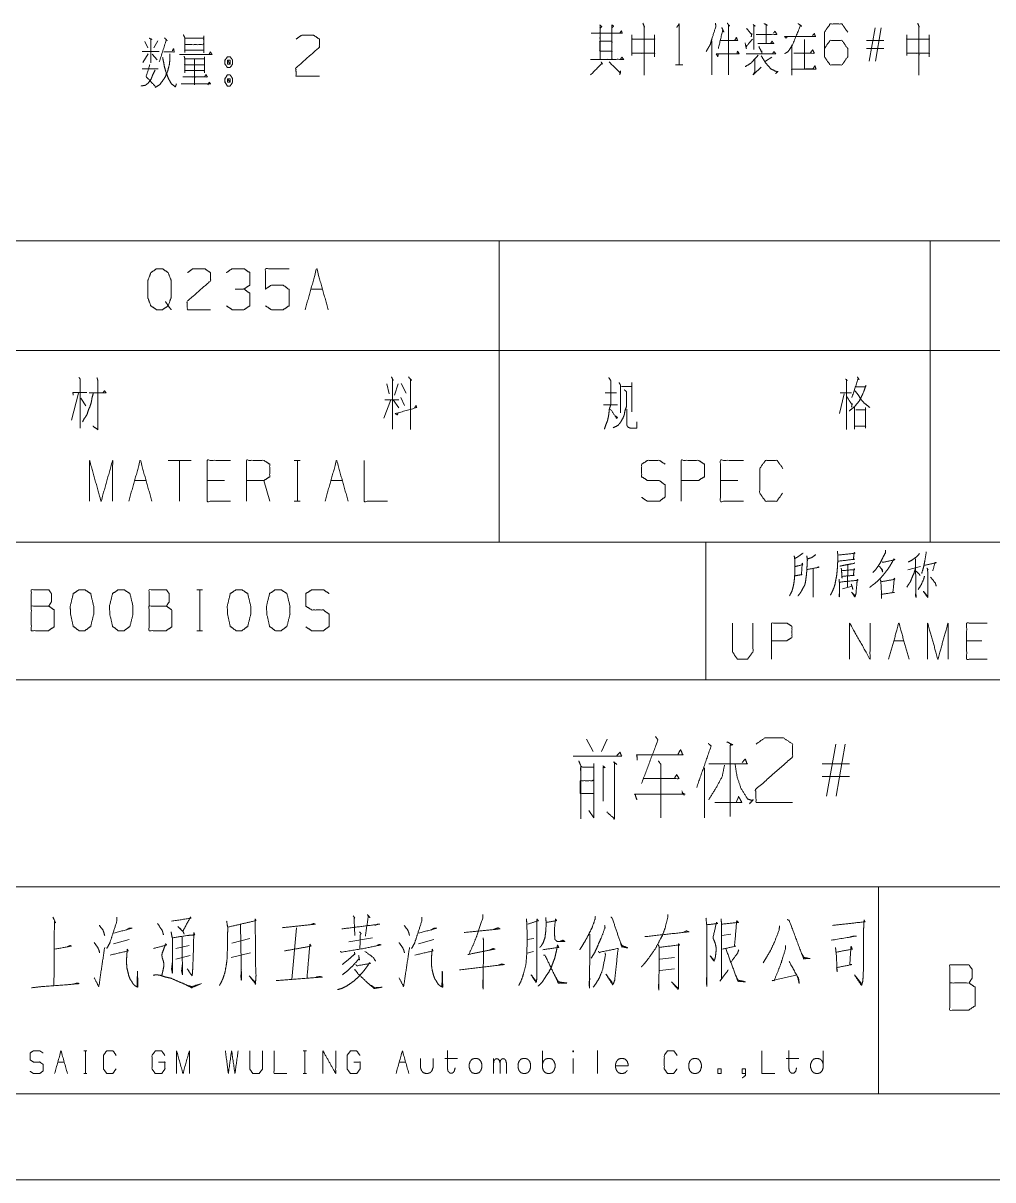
# Model space of a CAD drawing. Header units: millimetres. Extents: x 0 to 420, y 0 to 297.
# Drawn here: x 285.4 to 341.6, y 0 to 67.1 of the extents above; entities that cross this region are included whole.
import ezdxf

# ---------------------------------------------------------------- set-up
doc = ezdxf.new("R2010")
doc.units = ezdxf.units.MM
doc.layers.add('101', color=7, linetype='Continuous', true_color=0xffffff)

msp = doc.modelspace()

# ---------------------------------------------------------------- linework, layer by layer
at = {"layer": '101', "color": 72, "linetype": 'Continuous', "lineweight": 18}
for p, q in [((334.471, 64.898), (334.807, 66.823)), ((335.161, 66.823), (334.825, 64.898)), ((292.464, 66.024), (292.623, 65.674)), ((293.206, 66.074), (292.976, 65.674)), ((325.348, 66.073), (325.348, 64.098)), ((335.32, 66.098), (334.312, 66.098)), ((292.658, 65.324), (292.34, 64.824)), ((292.888, 65.299), (293.171, 64.974)), ((328.826, 65.123), (328.455, 64.898)), ((335.32, 65.623), (334.312, 65.623)), ((292.305, 64.449), (293.224, 64.449)), ((323.23, 64.673), (323.654, 64.673)), ((283, 54.463), (313, 54.463)), ((313, 54.463), (313, 48.113)), ((313, 54.463), (338, 54.463)), ((338, 54.463), (338, 48.113)), ((338, 54.463), (368, 54.463)), ((302.087, 51.675), (302.759, 51.675)), ((283, 48.113), (313, 48.113)), ((313, 48.113), (313, 37)), ((313, 48.113), (338, 48.113)), ((338, 48.113), (338, 37)), ((338, 48.113), (368, 48.113)), ((306.495, 46.175), (306.618, 45.6)), ((307.149, 46.175), (306.936, 45.525)), ((307.325, 46.2), (307.608, 45.625)), ((319.147, 45.65), (319.819, 45.65)), ((320.102, 46.025), (320.703, 46.025)), ((320.703, 46.25), (320.703, 44.55)), ((288.601, 45.625), (288.212, 44.075)), ((288.742, 45.35), (289.043, 44.9)), ((306.724, 45.25), (306.318, 44.175)), ((306.371, 45.25), (307.184, 45.25)), ((306.866, 45.25), (307.184, 44.775)), ((307.308, 45.375), (307.52, 44.925)), ((333.018, 45.6), (332.735, 44.45)), ((319.059, 44.95), (319.872, 44.95)), ((295.143, 41.737), (293.8, 41.737)), ((294.472, 41.737), (294.472, 39.362)), ((301.124, 41.737), (301.46, 41.737)), ((301.301, 41.737), (301.301, 39.362)), ((291.859, 40.563), (292.531, 40.563)), ((297.084, 40.563), (296.076, 40.563)), ((299.696, 39.362), (299.36, 40.563)), ((303.242, 40.563), (303.913, 40.563)), ((326.847, 40.563), (325.839, 40.563)), ((301.124, 39.362), (301.46, 39.362)), ((283, 37), (313, 37)), ((313, 37), (338, 37)), ((338, 37), (368, 37)), ((333.22, 35.666), (333.204, 34.364)), ((336.715, 35.379), (337.433, 35.578)), ((295.472, 34.231), (295.808, 34.231)), ((295.649, 34.231), (295.649, 31.856)), ((332.923, 34.275), (333.469, 34.43)), ((295.472, 31.856), (295.808, 31.856)), ((335.887, 31.261), (336.48, 31.261)), ((341.006, 31.261), (340.116, 31.261)), ((318.071, 25.557), (318.461, 24.849)), ((319.268, 25.557), (318.934, 24.849)), ((331.994, 22.25), (332.523, 25.282)), ((333.079, 25.282), (332.551, 22.25)), ((324.907, 23.904), (324.907, 20.991)), ((333.33, 24.14), (331.743, 24.14)), ((333.33, 23.392), (331.743, 23.392)), ((323.744, 22.29), (323.605, 22.565)), ((326.884, 22.211), (326.744, 21.896)), ((318.211, 21.424), (318.489, 20.991)), ((301.247, 14.626), (300.979, 11.625)), ((323.853, 14.454), (323.658, 14.35)), ((326.437, 14.247), (325.925, 14.178)), ((290.64, 13.695), (291.542, 13.936)), ((294.249, 13.419), (295.029, 13.591)), ((298.541, 14.005), (297.492, 13.729)), ((304.295, 13.798), (305.661, 14.04)), ((308.319, 13.695), (309.221, 13.936)), ((315.025, 14.005), (314.635, 13.936)), ((294.249, 12.798), (295.078, 13.005)), ((297.467, 12.901), (298.589, 13.177)), ((315, 13.246), (314.635, 13.143)), ((323.17, 12.901), (322.316, 12.798)), ((322.316, 12.142), (323.17, 12.246)), ((288.913, 7.485), (289.098, 7.485)), ((289.01, 7.485), (289.01, 6.174)), ((301.642, 7.485), (301.827, 7.485)), ((301.74, 7.485), (301.74, 6.174)), ((315.512, 6.519), (315.512, 7.485)), ((318.712, 7.499), (318.712, 6.174)), ((287.411, 6.836), (287.781, 6.836)), ((307.212, 6.836), (307.582, 6.836)), ((309.855, 7.043), (310.587, 7.043)), ((312.684, 6.174), (312.684, 7.043)), ((317.297, 7.043), (317.297, 6.174)), ((329.656, 7.043), (330.387, 7.043)), ((288.913, 6.174), (289.098, 6.174)), ((301.642, 6.174), (301.827, 6.174))]:
    msp.add_line(p, q, dxfattribs=at)
at = {"layer": '101', "color": 133, "linetype": 'Continuous', "lineweight": 18}
for p, q in [((235, 37), (415, 37)), ((325, 37), (325, 29)), ((235, 29), (415, 29)), ((285, 17), (394, 17)), ((335, 17), (335, 5)), ((25, 5), (415, 5)), ((235, 5), (415, 5)), ((0, 0), (420, 0))]:
    msp.add_line(p, q, dxfattribs=at)
at = {"layer": '101', "color": 72, "linetype": 'Continuous', "lineweight": 18}
for points, knots in [([(318.836, 66.998), (318.96, 66.898), (318.854, 66.798), (318.854, 66.998), (318.854, 64.998), (318.854, 66.523), (318.341, 66.523), (320.162, 66.523), (319.543, 66.523), (319.543, 66.973), (319.543, 64.998), (319.543, 66.048), (318.836, 66.048), (318.836, 65.473), (319.543, 65.473), (319.543, 64.998), (318.306, 64.998), (320.215, 64.998), (320.127, 65.123), (320.038, 64.998)], [0, 0, 0.009716, 0.018618, 0.030833, 0.152986, 0.246128, 0.277435, 0.388627, 0.426411, 0.453895, 0.574521, 0.638651, 0.681832, 0.716951, 0.760132, 0.789143, 0.864711, 0.9813, 0.99065, 1, 1]), ([(319.561, 66.848), (319.649, 66.923), (319.543, 66.998)], [0, 0, 0.471562, 1, 1]), ([(320.003, 66.523), (320.091, 66.648), (320.144, 66.523)], [0, 0, 0.529932, 1, 1]), ([(321.343, 67.098), (321.431, 66.873), (321.413, 66.923), (321.413, 64.073), (321.413, 65.348), (320.742, 65.348), (322.014, 65.348), (322.014, 65.148), (322.014, 66.423), (322.014, 66.173), (320.706, 66.173), (320.706, 66.423), (320.706, 65.223)], [0, 0, 0.022285, 0.027175, 0.289921, 0.407465, 0.469386, 0.586709, 0.605148, 0.722692, 0.74574, 0.866322, 0.88937, 1, 1]), ([(323.301, 66.848), (323.442, 67.048), (323.442, 64.673)], [0, 0, 0.093486, 1, 1]), ([(325.542, 67.098), (325.577, 66.923), (325.33, 66.148), (325.242, 65.848), (325.136, 65.673), (325.012, 65.448)], [0, 0, 0.101081, 0.561694, 0.738765, 0.854618, 1, 1]), ([(325.913, 66.848), (326.037, 66.573), (325.966, 66.673), (325.719, 65.623)], [0, 0, 0.200665, 0.282156, 1, 1]), ([(326.231, 67.098), (326.373, 66.923), (326.302, 66.998), (326.302, 64.098)], [0, 0, 0.069694, 0.101622, 1, 1]), ([(327.359, 66.798), (327.659, 66.423), (327.659, 66.498), (327.624, 66.298)], [0, 0, 0.63342, 0.732281, 1, 1]), ([(327.73, 67.023), (327.854, 66.923), (327.766, 66.998), (327.766, 65.573)], [0, 0, 0.093583, 0.161762, 1, 1]), ([(327.907, 66.448), (329.109, 66.448), (329.003, 66.623), (328.914, 66.523)], [0, 0, 0.780468, 0.913345, 1, 1]), ([(328.366, 67.073), (328.561, 66.973), (328.49, 66.998), (328.49, 65.923), (328.013, 65.923), (328.932, 65.923), (328.826, 66.048), (328.738, 65.898)], [0, 0, 0.070461, 0.094626, 0.441069, 0.594864, 0.891063, 0.943894, 1, 1]), ([(329.724, 66.323), (329.635, 66.223), (329.565, 66.323), (331.35, 66.323), (331.279, 66.498), (331.173, 66.373)], [0, 0, 0.055749, 0.106909, 0.852673, 0.931522, 1, 1]), ([(330.342, 67.073), (330.555, 66.923), (330.484, 66.973), (330.024, 65.848), (329.848, 65.573), (329.759, 65.448), (329.565, 65.323)], [0, 0, 0.114304, 0.152402, 0.687104, 0.830942, 0.898298, 1, 1]), ([(331.877, 65.623), (332.195, 66.098), (332.884, 66.098), (333.22, 65.623), (333.22, 65.148), (332.884, 64.673), (332.195, 64.673), (331.877, 65.148), (331.877, 66.573), (332.195, 67.048), (332.884, 67.048), (333.22, 66.573)], [0, 0, 0.076962, 0.169762, 0.248073, 0.312019, 0.39033, 0.48313, 0.560092, 0.751927, 0.828889, 0.921689, 1, 1]), ([(337.278, 67.098), (337.366, 66.873), (337.349, 66.923), (337.349, 64.073), (337.349, 65.348), (336.677, 65.348), (337.95, 65.348), (337.95, 65.148), (337.95, 66.423), (337.95, 66.173), (336.642, 66.173), (336.642, 66.423), (336.642, 65.223)], [0, 0, 0.022286, 0.027175, 0.289922, 0.407467, 0.469387, 0.586709, 0.605147, 0.722692, 0.74574, 0.866322, 0.88937, 1, 1]), ([(292.711, 66.224), (292.87, 66.149), (292.799, 66.199), (292.799, 64.799), (292.799, 65.449), (292.305, 65.449), (293.294, 65.449)], [0, 0, 0.046317, 0.06912, 0.437814, 0.608994, 0.739331, 1, 1]), ([(293.595, 66.249), (293.754, 66.074), (293.701, 66.124), (293.294, 64.849)], [0, 0, 0.143539, 0.18777, 1, 1]), ([(294.687, 66.424), (294.775, 66.249), (294.775, 65.399), (294.775, 65.524), (295.871, 65.524), (295.871, 65.374), (295.871, 66.349), (295.871, 66.224), (294.775, 66.224), (295.871, 66.224), (295.871, 65.849), (294.775, 65.849)], [0, 0, 0.027307, 0.1457, 0.163111, 0.315748, 0.336641, 0.472445, 0.489856, 0.642493, 0.79513, 0.847363, 1, 1]), ([(301.234, 66.174), (301.552, 66.399), (302.241, 66.399), (302.577, 66.174), (302.577, 65.699), (301.216, 64.499), (301.234, 64.024), (302.577, 64.024)], [0, 0, 0.069694, 0.192979, 0.265273, 0.350227, 0.674741, 0.759752, 1, 1]), ([(325.843, 66.098), (326.832, 66.098), (326.762, 66.273), (326.673, 66.098)], [0, 0, 0.720073, 0.857382, 1, 1]), ([(327.271, 65.948), (327.341, 65.623), (327.324, 65.723), (327.695, 66.173)], [0, 0, 0.326892, 0.426697, 1, 1]), ([(329.971, 65.848), (329.971, 64.073), (329.971, 64.423), (331.385, 64.423), (331.315, 64.623), (331.209, 64.448), (330.714, 64.448), (330.714, 66.148), (330.714, 65.348), (330.095, 65.348), (331.279, 65.348), (331.191, 65.548), (331.067, 65.398)], [0, 0, 0.193638, 0.23182, 0.386075, 0.409217, 0.43154, 0.485529, 0.670985, 0.758259, 0.825746, 0.954934, 0.978787, 1, 1]), ([(293.913, 65.324), (293.913, 65.024), (293.878, 64.699), (293.789, 64.349), (293.648, 63.999), (293.489, 63.749), (293.312, 63.524), (293.065, 63.374)], [0, 0, 0.134098, 0.280225, 0.441583, 0.610315, 0.742763, 0.870659, 1, 1]), ([(293.489, 65.099), (293.542, 64.849), (293.595, 64.549), (293.701, 64.199), (293.842, 63.849), (294.001, 63.574), (294.231, 63.399), (294.284, 63.574)], [0, 0, 0.122115, 0.267687, 0.442437, 0.622808, 0.774614, 0.912625, 1, 1]), ([(293.559, 65.424), (294.16, 65.424), (294.125, 65.624), (294.054, 65.499)], [0, 0, 0.634141, 0.848454, 1, 1]), ([(294.457, 65.274), (296.348, 65.274), (296.26, 65.424), (296.172, 65.274)], [0, 0, 0.844514, 0.922259, 1, 1]), ([(294.74, 65.174), (294.775, 65.049), (294.775, 64.224), (294.775, 64.349), (295.907, 64.349), (295.907, 64.224), (295.907, 65.149), (295.907, 65.024), (294.775, 65.024), (294.775, 64.674), (295.907, 64.674), (295.341, 64.674), (295.341, 65.024), (295.341, 63.524), (295.341, 63.974), (294.669, 63.974), (296.083, 63.974), (295.995, 64.124), (295.924, 63.974)], [0, 0, 0.011506, 0.084581, 0.095653, 0.195852, 0.206924, 0.288857, 0.299929, 0.400128, 0.43113, 0.531328, 0.581428, 0.612429, 0.745294, 0.785153, 0.844645, 0.969891, 0.985312, 1, 1]), ([(297.405, 65.149), (297.246, 65.149), (297.105, 64.949), (297.105, 64.724), (297.246, 64.524), (297.405, 64.524), (297.547, 64.724), (297.547, 64.949), (297.405, 65.149)], [0, 0, 0.091001, 0.231136, 0.359863, 0.5, 0.591001, 0.731139, 0.859865, 1, 1]), ([(325.719, 65.323), (325.683, 65.148), (325.595, 65.323), (326.921, 65.323), (326.832, 65.473), (326.797, 65.348)], [0, 0, 0.089081, 0.186898, 0.848318, 0.935183, 1, 1]), ([(328.031, 65.248), (327.748, 64.923), (327.606, 64.773), (327.271, 64.573)], [0, 0, 0.419146, 0.619706, 1, 1]), ([(327.324, 65.323), (329.038, 65.323), (328.95, 65.448), (328.861, 65.348)], [0, 0, 0.856806, 0.933309, 1, 1]), ([(328.066, 65.748), (328.207, 65.448), (328.243, 65.498), (328.243, 65.348)], [0, 0, 0.610909, 0.723701, 1, 1]), ([(328.207, 65.198), (328.455, 64.798), (328.755, 64.448), (329.109, 64.273), (329.18, 64.298), (329.038, 64.173)], [0, 0, 0.295856, 0.586006, 0.834119, 0.881284, 1, 1]), ([(292.746, 64.699), (292.534, 63.999), (293.065, 63.424)], [0, 0, 0.483234, 1, 1]), ([(297.246, 64.724), (297.405, 64.724), (297.246, 64.949), (297.246, 64.724)], [0, 0, 0.241145, 0.658887, 1, 1]), ([(297.405, 64.724), (297.405, 64.949), (297.246, 64.949)], [0, 0, 0.585845, 1, 1]), ([(318.925, 64.848), (318.995, 64.723), (318.978, 64.773), (318.306, 64.098)], [0, 0, 0.124997, 0.171159, 1, 1]), ([(319.384, 64.848), (320.038, 64.198), (320.038, 64.323), (320.003, 64.098)], [0, 0, 0.723286, 0.82134, 1, 1]), ([(327.836, 64.998), (327.836, 64.273), (327.73, 64.098), (328.207, 64.548)], [0, 0, 0.457248, 0.586307, 1, 1]), ([(293.047, 64.374), (292.905, 64.074), (292.817, 63.849), (292.658, 63.624), (292.499, 63.499), (292.234, 63.449)], [0, 0, 0.251053, 0.434036, 0.642625, 0.795773, 1, 1]), ([(297.547, 63.874), (297.405, 64.099), (297.246, 64.099), (297.105, 63.874), (297.105, 63.674), (297.246, 63.449), (297.405, 63.449), (297.547, 63.674), (297.547, 63.874)], [0, 0, 0.149202, 0.238506, 0.387709, 0.5, 0.649202, 0.738506, 0.887709, 1, 1]), ([(297.246, 63.874), (297.246, 63.674), (297.405, 63.674)], [0, 0, 0.557014, 1, 1]), ([(297.405, 63.874), (297.246, 63.874), (297.405, 63.674), (297.405, 63.874)], [0, 0, 0.258801, 0.674582, 1, 1]), ([(294.563, 63.574), (296.278, 63.574), (296.189, 63.674), (296.119, 63.524)], [0, 0, 0.851385, 0.917654, 1, 1]), ([(293.653, 50.95), (293.812, 50.7), (293.476, 50.475), (293.14, 50.475), (292.804, 50.7), (292.628, 51.175), (292.628, 52.15), (292.804, 52.625), (293.14, 52.85), (293.476, 52.85), (293.812, 52.625), (293.989, 52.15), (293.989, 51.2), (293.812, 50.7), (293.989, 50.475)], [0, 0, 0.043279, 0.102317, 0.151367, 0.210407, 0.284429, 0.426831, 0.500853, 0.559894, 0.608944, 0.667982, 0.742004, 0.880755, 0.958211, 1, 1]), ([(294.922, 52.625), (295.24, 52.85), (295.929, 52.85), (296.265, 52.625), (296.265, 52.15), (294.904, 50.95), (294.922, 50.475), (296.265, 50.475)], [0, 0, 0.069691, 0.192979, 0.265274, 0.350227, 0.674741, 0.759752, 1, 1]), ([(298.206, 51.675), (298.542, 51.9), (298.542, 52.625), (298.206, 52.85), (297.516, 52.85), (297.181, 52.625)], [0, 0, 0.153872, 0.429851, 0.583723, 0.846122, 1, 1]), ([(299.457, 50.7), (299.793, 50.475), (300.482, 50.475), (300.818, 50.7), (300.818, 51.65), (300.482, 51.9), (299.793, 51.9), (299.457, 51.675), (299.457, 52.85), (300.818, 52.85)], [0, 0, 0.062229, 0.168345, 0.230571, 0.376816, 0.441264, 0.547379, 0.609609, 0.79049, 1, 1]), ([(297.198, 50.7), (297.516, 50.475), (298.206, 50.475), (298.542, 50.7), (298.542, 51.425), (298.206, 51.675), (297.693, 51.675)], [0, 0, 0.124123, 0.34369, 0.472445, 0.703376, 0.836727, 1, 1]), ([(288.636, 46.55), (288.707, 46.45), (288.707, 43.6)], [0, 0, 0.041199, 1, 1]), ([(289.679, 46.525), (289.732, 46.375), (289.732, 43.525), (289.432, 43.725)], [0, 0, 0.047209, 0.892896, 1, 1]), ([(306.76, 46.575), (306.866, 46.375), (306.813, 46.45), (306.813, 43.55)], [0, 0, 0.070344, 0.098885, 1, 1]), ([(307.75, 46.575), (307.926, 46.375), (307.856, 46.45), (307.856, 43.525)], [0, 0, 0.081006, 0.11229, 1, 1]), ([(319.359, 46.55), (319.483, 46.35), (319.483, 45), (319.395, 44.7), (319.359, 44.375), (319.289, 44.025), (319.2, 43.825), (319.112, 43.55)], [0, 0, 0.076125, 0.513098, 0.614331, 0.720148, 0.835726, 0.906504, 1, 1]), ([(333.089, 46.45), (333.195, 46.35), (333.142, 46.425), (333.142, 43.525), (333.142, 45.65), (332.788, 45.65), (333.442, 45.65)], [0, 0, 0.023247, 0.037896, 0.500409, 0.839319, 0.895699, 1, 1]), ([(333.778, 46.575), (333.884, 46.425), (333.814, 46.45), (333.46, 45.375)], [0, 0, 0.132126, 0.186059, 1, 1]), ([(288.3, 45.525), (288.283, 45.675), (289.096, 45.675)], [0, 0, 0.156667, 1, 1]), ([(289.22, 45.65), (290.209, 45.65), (290.121, 45.775), (290.015, 45.65)], [0, 0, 0.757413, 0.874554, 1, 1]), ([(320.261, 45.825), (320.385, 45.725), (320.385, 44.85), (320.296, 44.6), (320.261, 44.375), (320.19, 44.2), (320.049, 43.95), (319.907, 43.775), (319.624, 43.625)], [0, 0, 0.062435, 0.405831, 0.509895, 0.599279, 0.673351, 0.786072, 0.874364, 1, 1]), ([(319.96, 46.25), (320.049, 46.1), (320.049, 44.5)], [0, 0, 0.098129, 1, 1]), ([(333.708, 46), (334.255, 46), (334.273, 46.1), (334.114, 45.625), (333.884, 45.175), (333.619, 44.85), (333.301, 44.6)], [0, 0, 0.220966, 0.26192, 0.463932, 0.667691, 0.836831, 1, 1]), ([(333.637, 45.775), (333.814, 45.55), (334.008, 45.25), (334.185, 45.05), (334.503, 44.8)], [0, 0, 0.21756, 0.48939, 0.692342, 1, 1]), ([(289.467, 45.625), (289.396, 45.375), (289.361, 45.15), (289.29, 44.9), (289.184, 44.65), (289.096, 44.375), (288.954, 44.175), (288.848, 43.975)], [0, 0, 0.146031, 0.274053, 0.420084, 0.572724, 0.735083, 0.872755, 1, 1]), ([(333.177, 45.425), (333.478, 44.95), (333.478, 45.025), (333.442, 44.825)], [0, 0, 0.668993, 0.75826, 1, 1]), ([(307.149, 44.5), (307.096, 44.375), (306.989, 44.45), (308.227, 44.8), (308.174, 44.925), (308.103, 44.775)], [0, 0, 0.073272, 0.143369, 0.837239, 0.91051, 1, 1]), ([(319.465, 44.7), (319.819, 44.175), (319.872, 44.225), (319.731, 44.325)], [0, 0, 0.720064, 0.802978, 1, 1]), ([(320.402, 44.7), (320.402, 43.775), (320.491, 43.65), (320.632, 43.6), (320.985, 43.6), (320.985, 43.975)], [0, 0, 0.472764, 0.551003, 0.627661, 0.808338, 1, 1]), ([(333.619, 44.8), (333.619, 43.55), (333.619, 43.725), (334.255, 43.725), (334.255, 43.6), (334.255, 44.8), (334.255, 44.675), (333.69, 44.675)], [0, 0, 0.306605, 0.34953, 0.505604, 0.536265, 0.830605, 0.861265, 1, 1]), ([(289.247, 39.362), (289.247, 41.737), (289.919, 39.362), (290.59, 41.737), (290.59, 39.362)], [0, 0, 0.245192, 0.5, 0.754808, 1, 1]), ([(297.42, 39.362), (296.076, 39.362), (296.076, 41.737), (297.42, 41.737)], [0, 0, 0.26539, 0.73461, 1, 1]), ([(298.353, 39.362), (298.353, 41.737), (299.36, 41.737), (299.696, 41.513), (299.696, 40.788), (299.36, 40.563), (298.353, 40.563)], [0, 0, 0.400952, 0.571034, 0.639278, 0.761674, 0.829918, 1, 1]), ([(305.182, 41.737), (305.182, 39.362), (306.526, 39.362)], [0, 0, 0.638733, 1, 1]), ([(321.269, 39.588), (321.604, 39.362), (322.294, 39.362), (322.63, 39.613), (322.63, 40.313), (322.294, 40.563), (321.622, 40.563), (321.269, 40.788), (321.269, 41.513), (321.622, 41.737), (322.294, 41.737), (322.63, 41.513)], [0, 0, 0.068037, 0.184055, 0.25452, 0.372335, 0.4428, 0.555844, 0.626371, 0.748393, 0.81892, 0.931964, 1, 1]), ([(323.563, 39.362), (323.563, 41.737), (324.57, 41.737), (324.906, 41.513), (324.906, 40.788), (324.553, 40.563), (323.563, 40.563)], [0, 0, 0.401147, 0.571311, 0.639588, 0.762044, 0.832821, 1, 1]), ([(327.183, 39.362), (325.839, 39.362), (325.839, 41.737), (327.183, 41.737)], [0, 0, 0.26539, 0.73461, 1, 1]), ([(329.441, 39.838), (329.106, 39.362), (328.452, 39.362), (328.116, 39.838), (328.116, 41.263), (328.452, 41.737), (329.123, 41.737), (329.459, 41.263)], [0, 0, 0.114568, 0.243366, 0.357936, 0.638584, 0.753154, 0.885433, 1, 1]), ([(330.629, 36.351), (330.566, 36.307), (330.145, 36.02), (330.114, 36.196), (330.161, 36.02), (330.161, 35.446), (330.145, 35.092), (330.129, 34.849), (330.098, 34.606), (330.051, 34.386), (329.989, 34.165), (329.911, 34.01), (329.848, 33.878)], [0, 0, 0.024363, 0.186803, 0.243942, 0.302154, 0.485024, 0.597668, 0.675195, 0.753199, 0.825098, 0.89819, 0.953346, 1, 1]), ([(331.363, 36.262), (331.113, 36.086), (330.879, 36.02), (330.847, 36.196), (330.879, 35.931), (330.863, 35.666), (330.847, 35.379), (330.832, 35.136), (330.801, 34.916), (330.769, 34.673), (330.723, 34.496), (330.645, 34.364), (330.566, 34.209), (330.488, 34.077), (330.41, 33.966), (330.332, 33.878)], [0, 0, 0.096319, 0.172937, 0.229415, 0.313416, 0.396985, 0.487495, 0.564125, 0.634336, 0.711437, 0.768975, 0.817388, 0.871906, 0.920319, 0.962889, 1, 1]), ([(332.626, 36.461), (332.642, 36.262), (332.642, 35.909), (332.626, 35.578), (332.611, 35.357), (332.58, 35.07), (332.533, 34.827), (332.486, 34.562), (332.424, 34.364), (332.346, 34.165), (332.221, 33.922)], [0, 0, 0.076503, 0.212087, 0.33934, 0.424292, 0.535105, 0.630037, 0.733301, 0.813245, 0.895183, 1, 1]), ([(332.673, 36.24), (333.641, 36.351), (333.594, 36.395), (333.548, 35.998), (333.626, 35.998), (332.658, 35.887)], [0, 0, 0.39108, 0.416924, 0.577585, 0.60892, 1, 1]), ([(335.42, 36.527), (335.405, 36.373), (335.217, 36.02), (335.108, 35.799), (334.983, 35.6), (334.827, 35.379), (334.671, 35.225)], [0, 0, 0.101774, 0.363754, 0.525154, 0.678922, 0.85608, 1, 1]), ([(337.371, 36.351), (337.34, 36.262), (337.137, 36.086), (336.918, 35.931), (336.731, 35.843)], [0, 0, 0.111856, 0.433088, 0.752703, 1, 1]), ([(337.777, 36.439), (337.761, 36.329), (337.683, 35.865), (337.621, 35.556), (337.511, 35.181)], [0, 0, 0.086565, 0.451629, 0.696477, 1, 1]), ([(330.192, 35.026), (330.223, 35.048), (330.582, 35.114), (330.535, 35.092), (330.582, 35.777), (330.613, 35.688), (330.176, 35.578)], [0, 0, 0.022681, 0.239273, 0.269981, 0.676983, 0.732557, 1, 1]), ([(333.626, 35.799), (333.579, 35.755), (333.188, 35.688), (332.97, 35.644), (332.767, 35.6)], [0, 0, 0.07226, 0.516589, 0.766867, 1, 1]), ([(335.202, 35.843), (335.248, 35.821), (335.951, 35.975), (335.904, 36.02), (335.779, 35.799), (335.639, 35.556), (335.498, 35.357), (335.342, 35.158), (335.17, 34.96), (334.983, 34.761), (334.78, 34.584), (334.624, 34.474), (334.499, 34.364)], [0, 0, 0.017093, 0.254607, 0.275864, 0.359629, 0.452278, 0.53264, 0.616084, 0.70281, 0.792986, 0.881828, 0.944963, 1, 1]), ([(335.03, 35.6), (335.061, 35.578), (335.233, 35.379), (335.248, 35.269), (335.186, 35.423)], [0, 0, 0.066028, 0.519581, 0.712132, 1, 1]), ([(337.152, 36.02), (337.168, 34.275), (337.184, 33.79), (337.152, 33.878), (337.168, 34.077)], [0, 0, 0.691283, 0.883884, 0.921006, 1, 1]), ([(337.652, 35.644), (338.354, 35.799), (338.292, 35.821), (338.151, 35.335)], [0, 0, 0.557066, 0.608364, 1, 1]), ([(330.863, 35.401), (331.566, 35.534), (331.519, 35.556), (331.441, 35.512)], [0, 0, 0.834819, 0.895271, 1, 1]), ([(331.222, 35.446), (331.222, 33.812), (331.207, 33.922), (331.222, 34.099)], [0, 0, 0.849783, 0.907772, 1, 1]), ([(332.845, 35.49), (332.861, 35.335), (332.892, 34.894), (332.876, 35.004), (333.61, 35.07), (333.548, 35.07), (333.594, 35.468), (333.626, 35.401), (332.861, 35.335)], [0, 0, 0.056492, 0.217482, 0.258029, 0.525926, 0.548635, 0.694164, 0.720796, 1, 1]), ([(335.108, 34.805), (335.139, 34.739), (335.17, 34.187), (335.186, 34.121), (335.186, 33.723), (335.17, 33.9), (335.17, 33.966), (335.935, 34.077), (335.842, 34.077), (335.92, 34.894), (335.951, 34.849), (335.904, 34.827), (335.155, 34.695)], [0, 0, 0.018828, 0.160986, 0.178485, 0.280676, 0.326272, 0.343303, 0.542024, 0.566111, 0.777126, 0.791033, 0.804348, 1, 1]), ([(337.152, 35.468), (337.059, 35.181), (336.949, 34.938), (336.856, 34.695), (336.762, 34.562), (336.653, 34.386)], [0, 0, 0.251918, 0.474135, 0.691326, 0.826694, 1, 1]), ([(337.168, 35.313), (337.371, 35.136), (337.418, 35.048)], [0, 0, 0.729109, 1, 1]), ([(337.668, 35.026), (337.652, 34.916), (337.48, 34.518), (337.309, 34.253)], [0, 0, 0.129619, 0.632946, 1, 1]), ([(337.808, 35.49), (337.886, 35.379), (337.855, 35.401), (337.87, 34.231), (337.87, 33.944), (337.855, 33.79), (337.605, 34.143), (337.855, 33.834)], [0, 0, 0.051678, 0.066298, 0.513635, 0.623349, 0.682727, 0.848098, 1, 1]), ([(338.027, 34.96), (338.308, 34.606), (338.354, 34.43)], [0, 0, 0.711821, 1, 1]), ([(285.872, 33.281), (285.872, 34.231), (286.879, 34.231), (287.038, 34.006), (287.038, 33.531), (286.879, 33.281), (285.872, 33.281), (285.872, 31.856), (286.861, 31.856), (287.197, 32.081), (287.197, 33.056), (286.879, 33.281)], [0, 0, 0.115917, 0.238845, 0.272468, 0.330427, 0.366583, 0.489512, 0.663388, 0.78416, 0.833484, 0.952452, 1, 1]), ([(288.979, 31.856), (289.315, 32.106), (289.491, 32.806), (289.491, 33.281), (289.315, 34.006), (288.979, 34.231), (288.643, 34.231), (288.307, 34.006), (288.13, 33.281), (288.148, 32.806), (288.307, 32.106), (288.643, 31.856), (288.979, 31.856)], [0, 0, 0.067524, 0.183971, 0.260583, 0.380943, 0.446139, 0.500306, 0.565503, 0.685862, 0.762528, 0.878309, 0.945833, 1, 1]), ([(291.255, 31.856), (291.591, 32.106), (291.768, 32.806), (291.768, 33.281), (291.591, 34.006), (291.255, 34.231), (290.919, 34.231), (290.584, 34.006), (290.407, 33.281), (290.425, 32.806), (290.584, 32.106), (290.919, 31.856), (291.255, 31.856)], [0, 0, 0.067527, 0.183972, 0.260584, 0.380943, 0.446142, 0.500305, 0.565504, 0.685864, 0.762529, 0.87831, 0.945837, 1, 1]), ([(292.701, 33.281), (292.701, 34.231), (293.708, 34.231), (293.868, 34.006), (293.868, 33.531), (293.708, 33.281), (292.701, 33.281), (292.701, 31.856), (293.691, 31.856), (294.027, 32.081), (294.027, 33.056), (293.708, 33.281)], [0, 0, 0.115917, 0.238845, 0.272468, 0.330427, 0.366583, 0.489512, 0.663388, 0.78416, 0.833484, 0.952452, 1, 1]), ([(298.085, 31.856), (298.421, 32.106), (298.597, 32.806), (298.597, 33.281), (298.421, 34.006), (298.085, 34.231), (297.749, 34.231), (297.413, 34.006), (297.236, 33.281), (297.254, 32.806), (297.413, 32.106), (297.749, 31.856), (298.085, 31.856)], [0, 0, 0.067524, 0.183971, 0.260583, 0.380943, 0.446139, 0.500306, 0.565503, 0.685862, 0.762528, 0.878309, 0.945833, 1, 1]), ([(300.361, 31.856), (300.697, 32.106), (300.874, 32.806), (300.874, 33.281), (300.697, 34.006), (300.361, 34.231), (300.025, 34.231), (299.69, 34.006), (299.513, 33.281), (299.53, 32.806), (299.69, 32.106), (300.025, 31.856), (300.361, 31.856)], [0, 0, 0.067524, 0.183971, 0.260583, 0.380943, 0.446139, 0.500306, 0.565503, 0.685862, 0.762528, 0.878309, 0.945833, 1, 1]), ([(301.789, 32.081), (302.125, 31.856), (302.814, 31.856), (303.15, 32.106), (303.15, 32.806), (302.814, 33.056), (302.143, 33.056), (301.789, 33.281), (301.789, 34.006), (302.143, 34.231), (302.814, 34.231), (303.15, 34.006)], [0, 0, 0.068037, 0.184056, 0.254519, 0.372335, 0.442798, 0.555842, 0.62637, 0.748394, 0.818922, 0.931966, 1, 1]), ([(332.72, 34.849), (332.736, 34.651), (332.751, 34.143), (332.736, 33.812), (332.72, 33.9), (332.751, 34.121)], [0, 0, 0.147471, 0.523364, 0.768667, 0.835021, 1, 1]), ([(332.751, 34.673), (333.813, 34.783), (333.782, 34.849), (333.766, 34.739), (333.719, 34.231), (333.704, 34.032), (333.641, 33.812), (333.438, 34.099), (333.657, 33.878)], [0, 0, 0.374083, 0.399749, 0.43883, 0.61759, 0.687458, 0.767887, 0.891105, 1, 1]), ([(333.423, 34.562), (333.485, 34.386), (333.516, 34.253)], [0, 0, 0.579215, 1, 1]), ([(326.539, 32.299), (326.539, 30.621), (326.82, 30.202), (327.413, 30.202), (327.725, 30.621), (327.725, 32.299)], [0, 0, 0.337151, 0.438599, 0.557782, 0.662849, 1, 1]), ([(328.802, 30.202), (328.802, 32.299), (329.691, 32.299), (329.988, 32.1), (329.988, 31.46), (329.676, 31.261), (328.802, 31.261)], [0, 0, 0.401145, 0.571312, 0.639588, 0.762043, 0.832818, 1, 1]), ([(333.328, 30.202), (333.328, 32.299), (334.514, 30.202), (334.514, 32.299)], [0, 0, 0.317574, 0.682426, 1, 1]), ([(337.853, 30.202), (337.853, 32.299), (338.447, 30.202), (339.04, 32.299), (339.04, 30.202)], [0, 0, 0.245192, 0.5, 0.754808, 1, 1]), ([(341.303, 30.202), (340.116, 30.202), (340.116, 32.299), (341.303, 32.299)], [0, 0, 0.265389, 0.734611, 1, 1]), ([(322.074, 25.715), (322.213, 25.518), (321.267, 22.998)], [0, 0, 0.082206, 1, 1]), ([(327.908, 25.282), (328.409, 25.636), (329.494, 25.636), (330.023, 25.282), (330.023, 24.534), (327.88, 22.644), (327.908, 21.896), (330.023, 21.896)], [0, 0, 0.069691, 0.192977, 0.265273, 0.350227, 0.674741, 0.759753, 1, 1]), ([(321.016, 24.337), (320.988, 24.652), (323.66, 24.652), (323.521, 24.967), (323.382, 24.691)], [0, 0, 0.086832, 0.820652, 0.915214, 1, 1]), ([(325.13, 25.321), (325.297, 25.164), (324.462, 22.762)], [0, 0, 0.082802, 1, 1]), ([(326.216, 25.4), (326.55, 25.243), (326.41, 25.203), (326.41, 21.069)], [0, 0, 0.079453, 0.110572, 1, 1]), ([(317.292, 24.573), (320.103, 24.573), (320.02, 24.809), (319.825, 24.613)], [0, 0, 0.842004, 0.917045, 1, 1]), ([(317.626, 24.298), (317.737, 24.022), (317.737, 20.951), (317.737, 23.943), (318.489, 23.943), (318.489, 24.14), (318.489, 20.991), (318.489, 23.156), (317.71, 23.156), (317.71, 22.408), (318.461, 22.408)], [0, 0, 0.019945, 0.226009, 0.426789, 0.47722, 0.490429, 0.701777, 0.847078, 0.899376, 0.949571, 1, 1]), ([(319.63, 24.258), (319.825, 24.101), (319.686, 24.219), (319.686, 20.951), (319.24, 21.345)], [0, 0, 0.058327, 0.100825, 0.861608, 1, 1]), ([(322.241, 24.298), (322.38, 24.101), (322.38, 20.991)], [0, 0, 0.071936, 1, 1]), ([(325.158, 24.14), (327.385, 24.14), (327.273, 24.416), (327.106, 24.219)], [0, 0, 0.800377, 0.90721, 1, 1]), ([(319.018, 24.022), (319.157, 23.904), (319.046, 23.943), (319.046, 21.975)], [0, 0, 0.080444, 0.132485, 1, 1]), ([(321.378, 23.274), (323.438, 23.274), (323.299, 23.51), (323.159, 23.274)], [0, 0, 0.789756, 0.894878, 1, 1]), ([(326.076, 24.061), (325.937, 23.392), (325.575, 22.723), (325.158, 22.054)], [0, 0, 0.306098, 0.646781, 1, 1]), ([(326.689, 24.101), (326.8, 23.392), (327.023, 22.723), (327.413, 22.093), (327.663, 22.014), (327.747, 22.054), (327.524, 21.817)], [0, 0, 0.252325, 0.500432, 0.760973, 0.853337, 0.885811, 1, 1]), ([(320.988, 22.054), (320.877, 22.369), (323.772, 22.369), (323.605, 22.447)], [0, 0, 0.097863, 0.945906, 1, 1]), ([(325.52, 21.896), (327.078, 21.896), (326.884, 22.25)], [0, 0, 0.794018, 1, 1]), ([(287.128, 15.247), (287.274, 14.902), (287.226, 15.006), (287.201, 14.281), (287.201, 12.246), (287.177, 11.28)], [0, 0, 0.088891, 0.116032, 0.287978, 0.770794, 1, 1]), ([(289.81, 14.764), (290.03, 14.488), (290.079, 14.35), (290.127, 14.178)], [0, 0, 0.519919, 0.73571, 1, 1]), ([(290.835, 15.247), (290.835, 15.006), (290.591, 14.247), (290.42, 13.729), (290.249, 13.419)], [0, 0, 0.124612, 0.535976, 0.817159, 1, 1]), ([(293.2, 14.868), (293.468, 14.454), (293.541, 14.212)], [0, 0, 0.661595, 1, 1]), ([(294.005, 15.006), (295.127, 15.178), (295.102, 15.247), (294.663, 14.419), (294.371, 14.695), (294.688, 14.385), (294.736, 14.247)], [0, 0, 0.361753, 0.385074, 0.683733, 0.811934, 0.953357, 1, 1]), ([(297.199, 15.006), (297.272, 14.592), (297.248, 14.178), (297.248, 13.453), (297.223, 12.798), (297.175, 12.418), (297.102, 12.039), (296.98, 11.659), (296.882, 11.452), (296.784, 11.28)], [0, 0, 0.110336, 0.219176, 0.409317, 0.581468, 0.681885, 0.783317, 0.887931, 0.947989, 1, 1]), ([(297.272, 14.661), (298.906, 15.04), (298.858, 15.144), (298.858, 14.626), (298.882, 13.212), (298.882, 12.384), (298.906, 11.866), (298.882, 11.521), (298.882, 11.349), (298.516, 11.832), (298.858, 11.452)], [0, 0, 0.250211, 0.267275, 0.344454, 0.55544, 0.678925, 0.756189, 0.80777, 0.833496, 0.923863, 1, 1]), ([(298.004, 14.799), (298.053, 12.073), (298.053, 11.59), (298.028, 11.797), (298.053, 12.211)], [0, 0, 0.711345, 0.837386, 0.891777, 1, 1]), ([(300.418, 14.626), (302.345, 14.833), (302.247, 14.868), (302.076, 14.799)], [0, 0, 0.870762, 0.917258, 1, 1]), ([(303.881, 14.557), (306.076, 14.833), (305.954, 14.833), (305.807, 14.764)], [0, 0, 0.886329, 0.935184, 1, 1]), ([(304.539, 15.316), (304.637, 15.178), (304.588, 15.178), (304.637, 14.178)], [0, 0, 0.138589, 0.178592, 1, 1]), ([(305.368, 15.385), (305.515, 15.213), (305.417, 15.282), (305.246, 14.143)], [0, 0, 0.151118, 0.230947, 1, 1]), ([(307.49, 14.764), (307.709, 14.488), (307.758, 14.35), (307.807, 14.178)], [0, 0, 0.519919, 0.73571, 1, 1]), ([(308.514, 15.247), (308.514, 15.006), (308.27, 14.247), (308.099, 13.729), (307.929, 13.419)], [0, 0, 0.124612, 0.535976, 0.817159, 1, 1]), ([(312.05, 15.385), (312.05, 15.178), (311.733, 14.212), (311.513, 13.66), (311.245, 13.074), (311.196, 13.074), (312.757, 13.384), (312.66, 13.419), (312.44, 13.315)], [0, 0, 0.046524, 0.275032, 0.408545, 0.553501, 0.564465, 0.92219, 0.945453, 1, 1]), ([(314.586, 15.144), (314.61, 14.868), (314.635, 14.005), (314.61, 13.177), (314.561, 12.522), (314.415, 11.935), (314.269, 11.521), (314.147, 11.28)], [0, 0, 0.070329, 0.28934, 0.499598, 0.66644, 0.819873, 0.931329, 1, 1]), ([(314.659, 14.833), (315.293, 15.04), (315.196, 15.109), (315.196, 11.763), (315.171, 11.521), (315.147, 11.452), (314.854, 11.901), (315.147, 11.521)], [0, 0, 0.122094, 0.143965, 0.756447, 0.800872, 0.814266, 0.912285, 1, 1]), ([(315.708, 15.213), (315.732, 14.868), (315.708, 14.419), (315.659, 14.04), (315.561, 13.764), (315.439, 13.557), (315.366, 13.488)], [0, 0, 0.190955, 0.438946, 0.650198, 0.811822, 0.94447, 1, 1]), ([(315.757, 14.937), (316.342, 15.04), (316.269, 15.144), (316.22, 14.626), (316.22, 14.178), (316.244, 13.936), (316.366, 13.833), (316.805, 13.833), (316.708, 13.902), (316.537, 13.833)], [0, 0, 0.209703, 0.254415, 0.437769, 0.595975, 0.681595, 0.738019, 0.892888, 0.935041, 1, 1]), ([(318.585, 15.282), (318.561, 15.109), (318.39, 14.626), (318.219, 14.281), (318, 13.867), (317.829, 13.591), (317.683, 13.35)], [0, 0, 0.081145, 0.319756, 0.499049, 0.717311, 0.868474, 1, 1]), ([(319.122, 14.764), (319.146, 14.626), (318.927, 14.04), (318.829, 13.833), (318.683, 13.488), (318.536, 13.177), (318.341, 12.867)], [0, 0, 0.067376, 0.36846, 0.478481, 0.658656, 0.823687, 1, 1]), ([(319.488, 15.247), (319.561, 15.178), (320.122, 13.522), (320.463, 13.453), (320.146, 13.591), (320.049, 13.729)], [0, 0, 0.037082, 0.681737, 0.810185, 0.937687, 1, 1]), ([(322.779, 15.385), (322.779, 15.213), (322.633, 14.626), (322.487, 14.212), (322.34, 13.936), (322.072, 13.419), (321.682, 12.867), (321.414, 12.522), (321.243, 12.349)], [0, 0, 0.049752, 0.224095, 0.350741, 0.440842, 0.608969, 0.803946, 0.929998, 1, 1]), ([(324.998, 15.178), (325.047, 14.764), (325.047, 11.245), (325.023, 11.521), (325.047, 11.832)], [0, 0, 0.092137, 0.86992, 0.931161, 1, 1]), ([(325.071, 14.799), (325.681, 14.868), (325.608, 14.937), (325.413, 14.074), (325.413, 14.005), (325.462, 13.902), (325.535, 13.729), (325.584, 13.488), (325.584, 13.281), (325.559, 13.039), (325.535, 12.867), (325.462, 12.694), (325.242, 13.005), (325.462, 12.729)], [0, 0, 0.163216, 0.189965, 0.42515, 0.443501, 0.473931, 0.523766, 0.589292, 0.644345, 0.7089, 0.755234, 0.805069, 0.906205, 1, 1]), ([(325.876, 15.144), (325.901, 14.833), (325.901, 11.659), (325.803, 11.521), (326.291, 12.177)], [0, 0, 0.069653, 0.779472, 0.817267, 1, 1]), ([(325.925, 14.833), (326.876, 14.937), (326.779, 15.04), (326.657, 13.557), (326.73, 13.557), (325.949, 13.384)], [0, 0, 0.276542, 0.317649, 0.747834, 0.768982, 1, 1]), ([(329.705, 15.109), (329.827, 15.04), (330.656, 12.832), (331.046, 12.832), (330.681, 12.901), (330.534, 13.143)], [0, 0, 0.039541, 0.705114, 0.815247, 0.920312, 1, 1]), ([(332.338, 14.764), (334.216, 14.971), (334.168, 15.075), (334.143, 14.557), (334.143, 12.625), (334.119, 11.866), (334.094, 11.521), (334.046, 11.349), (334.021, 11.28), (333.607, 11.901), (334.021, 11.383)], [0, 0, 0.261649, 0.277493, 0.349233, 0.616764, 0.72192, 0.769813, 0.794637, 0.804771, 0.908172, 1, 1]), ([(290.664, 14.316), (291.713, 14.592), (291.542, 14.592), (291.371, 14.488)], [0, 0, 0.745411, 0.862774, 1, 1]), ([(293.98, 14.385), (294.053, 14.005), (294.053, 12.004), (294.005, 12.246), (294.053, 12.591)], [0, 0, 0.129595, 0.800553, 0.883167, 1, 1]), ([(294.053, 14.04), (294.932, 14.178), (295.346, 14.212), (295.297, 14.35), (295.273, 13.281), (295.249, 12.625), (295.224, 12.073), (295.2, 11.832), (294.907, 12.246)], [0, 0, 0.19844, 0.29133, 0.324006, 0.56283, 0.709269, 0.832622, 0.88681, 1, 1]), ([(304.905, 14.385), (305.003, 14.281), (304.954, 14.247), (304.929, 13.419)], [0, 0, 0.138047, 0.196037, 1, 1]), ([(308.343, 14.316), (309.392, 14.592), (309.221, 14.592), (309.051, 14.488)], [0, 0, 0.745418, 0.86277, 1, 1]), ([(310.977, 14.35), (313.05, 14.557), (312.952, 14.626), (312.684, 14.523)], [0, 0, 0.836554, 0.884532, 1, 1]), ([(318.268, 14.247), (318.244, 11.142), (318.219, 11.418), (318.268, 11.694)], [0, 0, 0.847819, 0.923473, 1, 1]), ([(321.462, 14.109), (323.999, 14.385), (323.853, 14.454)], [0, 0, 0.940373, 1, 1]), ([(329.266, 14.73), (329.241, 14.488), (328.973, 13.798), (328.729, 13.281), (328.485, 12.867), (328.315, 12.591)], [0, 0, 0.102841, 0.416511, 0.658903, 0.86249, 1, 1]), ([(332.265, 13.902), (333.729, 14.143), (333.582, 14.143), (333.314, 14.074)], [0, 0, 0.777945, 0.854701, 1, 1]), ([(287.226, 13.384), (288.201, 13.557), (288.128, 13.591), (287.957, 13.522)], [0, 0, 0.788943, 0.853361, 1, 1]), ([(289.518, 13.764), (289.737, 13.453), (289.786, 13.35), (289.835, 13.177)], [0, 0, 0.564231, 0.734008, 1, 1]), ([(289.518, 11.728), (289.786, 11.211), (290.127, 13.488)], [0, 0, 0.202025, 1, 1]), ([(292.956, 13.419), (293.736, 13.626), (293.663, 13.695), (293.59, 13.488), (293.468, 13.177), (293.444, 13.039), (293.468, 12.867), (293.541, 12.66), (293.566, 12.418), (293.492, 12.073), (293.444, 11.866)], [0, 0, 0.288064, 0.323943, 0.402265, 0.521269, 0.571261, 0.63341, 0.711732, 0.798322, 0.924133, 1, 1]), ([(294.614, 14.074), (294.614, 13.212), (294.639, 12.384), (294.639, 11.901), (294.59, 12.142), (294.639, 12.556)], [0, 0, 0.304008, 0.595981, 0.766226, 0.853067, 1, 1]), ([(300.564, 13.281), (302.101, 13.557), (302.028, 13.66), (301.857, 11.694)], [0, 0, 0.426351, 0.460965, 1, 1]), ([(303.783, 13.246), (303.856, 13.212), (303.905, 13.212), (305.149, 13.419), (306.149, 13.626), (306.076, 13.66), (305.905, 13.591)], [0, 0, 0.030219, 0.048442, 0.519512, 0.900991, 0.93121, 1, 1]), ([(307.197, 13.764), (307.416, 13.453), (307.465, 13.35), (307.514, 13.177)], [0, 0, 0.564239, 0.734012, 1, 1]), ([(307.197, 11.728), (307.465, 11.211), (307.807, 13.488)], [0, 0, 0.202027, 1, 1]), ([(312.074, 14.04), (312.099, 13.867), (312.074, 11.073), (312.05, 11.349), (312.074, 11.694)], [0, 0, 0.048504, 0.826565, 0.903707, 1, 1]), ([(315.537, 13.35), (316.464, 13.488), (316.391, 13.626), (316.318, 13.246), (316.22, 12.832), (316.122, 12.591), (316.025, 12.315), (315.878, 12.039), (315.683, 11.763), (315.537, 11.521), (315.391, 11.349), (315.269, 11.245)], [0, 0, 0.248088, 0.28944, 0.391759, 0.504363, 0.573317, 0.650816, 0.73352, 0.823008, 0.897766, 0.957654, 1, 1]), ([(318.756, 13.246), (318.829, 13.177), (318.878, 13.212), (319.902, 13.419), (319.756, 12.073), (319.707, 11.59), (319.634, 11.383), (319.585, 11.314), (319.195, 11.935), (319.609, 11.383)], [0, 0, 0.021075, 0.033595, 0.252602, 0.536206, 0.63793, 0.683936, 0.701643, 0.855333, 1, 1]), ([(322.243, 13.626), (322.292, 13.488), (322.267, 11.211), (322.267, 11.004), (322.243, 11.211), (322.267, 11.452)], [0, 0, 0.047497, 0.786427, 0.853598, 0.921235, 1, 1]), ([(322.292, 13.488), (323.414, 13.626), (323.414, 13.695), (323.462, 13.626), (323.414, 13.591), (323.414, 11.176), (323.389, 11.038), (322.999, 11.487), (323.389, 11.107)], [0, 0, 0.224398, 0.238094, 0.254868, 0.266729, 0.746112, 0.77393, 0.891944, 1, 1]), ([(329.607, 13.591), (329.607, 13.384), (329.388, 12.694), (329.412, 12.729), (329.193, 12.142), (328.949, 11.556), (328.851, 11.556), (330.217, 11.866)], [0, 0, 0.05545, 0.249412, 0.26073, 0.428483, 0.598637, 0.624772, 1, 1]), ([(332.509, 13.488), (332.558, 13.074), (332.607, 12.073), (332.582, 12.315), (333.46, 12.487), (333.338, 12.487), (333.411, 13.557), (333.485, 13.384), (332.582, 13.212)], [0, 0, 0.08584, 0.292105, 0.342087, 0.526357, 0.55147, 0.772215, 0.810799, 1, 1]), ([(290.444, 13.039), (291.493, 13.281), (291.444, 13.384), (291.42, 13.143), (291.396, 12.798), (291.396, 12.556), (291.42, 12.28), (291.518, 11.866), (291.591, 11.659), (291.688, 11.521), (291.786, 11.349), (291.908, 11.245), (292.054, 11.176), (292.03, 12.108), (292.005, 11.245)], [0, 0, 0.198341, 0.219427, 0.264158, 0.327895, 0.3724, 0.423461, 0.501845, 0.542306, 0.573453, 0.609975, 0.639452, 0.669269, 0.84099, 1, 1]), ([(304.612, 13.212), (304.637, 13.074), (304.588, 13.074), (304.295, 12.798), (303.905, 12.487)], [0, 0, 0.128573, 0.17333, 0.54243, 1, 1]), ([(304.856, 13.005), (304.905, 12.763), (304.856, 12.798), (304.515, 12.418), (304.222, 12.142), (303.929, 11.901)], [0, 0, 0.154138, 0.191518, 0.510905, 0.762591, 1, 1]), ([(305.222, 13.246), (305.71, 12.901), (305.832, 12.694)], [0, 0, 0.713213, 1, 1]), ([(308.124, 13.039), (309.173, 13.281), (309.124, 13.384), (309.099, 13.143), (309.075, 12.798), (309.075, 12.556), (309.099, 12.28), (309.197, 11.866), (309.27, 11.659), (309.368, 11.521), (309.465, 11.349), (309.587, 11.245), (309.734, 11.176), (309.709, 12.108), (309.685, 11.245)], [0, 0, 0.198341, 0.219426, 0.264158, 0.327895, 0.3724, 0.423461, 0.501845, 0.542305, 0.57345, 0.609972, 0.639449, 0.66927, 0.84099, 1, 1]), ([(315.586, 13.039), (315.659, 13.039), (316.439, 11.418), (316.927, 11.418), (316.439, 11.487), (316.147, 12.039)], [0, 0, 0.021039, 0.538448, 0.678706, 0.82036, 1, 1]), ([(319.146, 13.177), (319.17, 13.039), (319, 12.177), (318.805, 11.694), (318.634, 11.418), (318.463, 11.176)], [0, 0, 0.064861, 0.471802, 0.712904, 0.863112, 1, 1]), ([(326.145, 13.419), (326.852, 11.521), (327.291, 11.487), (326.852, 11.59), (326.754, 11.797)], [0, 0, 0.643821, 0.783835, 0.927246, 1, 1]), ([(326.901, 13.35), (326.828, 13.143), (326.413, 12.591)], [0, 0, 0.241282, 1, 1]), ([(304.685, 12.487), (304.759, 12.418), (305.539, 12.556), (305.49, 12.591), (305.198, 12.177), (305.027, 11.97), (304.832, 11.763), (304.612, 11.556), (304.368, 11.383), (304.1, 11.211), (303.881, 11.107), (303.637, 11.038)], [0, 0, 0.029336, 0.260529, 0.277957, 0.425844, 0.50411, 0.587085, 0.675092, 0.762231, 0.855274, 0.926064, 1, 1]), ([(304.588, 12.177), (304.661, 12.177), (304.807, 11.97), (305.344, 11.452), (305.759, 11.107), (306.222, 11.176), (305.783, 11.142), (305.588, 11.28)], [0, 0, 0.026517, 0.118384, 0.388536, 0.584008, 0.7538, 0.913392, 1, 1]), ([(310.708, 12.177), (313.294, 12.487), (313.172, 12.522), (312.952, 12.453)], [0, 0, 0.879479, 0.922284, 1, 1]), ([(329.827, 12.66), (330.363, 11.694), (330.412, 11.383), (330.315, 11.763)], [0, 0, 0.610117, 0.783655, 1, 1]), ([(339.142, 11.421), (339.142, 12.469), (340.254, 12.469), (340.43, 12.221), (340.43, 11.697), (340.254, 11.421), (339.142, 11.421), (339.142, 9.847), (340.235, 9.847), (340.606, 10.096), (340.606, 11.172), (340.254, 11.421)], [0, 0, 0.115917, 0.238847, 0.272469, 0.330428, 0.366584, 0.489513, 0.663389, 0.784162, 0.833485, 0.952453, 1, 1]), ([(285.884, 11.142), (286.47, 11.211), (287.884, 11.314), (288.64, 11.383), (288.567, 11.418), (288.299, 11.349)], [0, 0, 0.188617, 0.642502, 0.885462, 0.911348, 1, 1]), ([(292.931, 11.866), (293.127, 11.901), (293.346, 11.866), (293.663, 11.763), (293.98, 11.694), (294.444, 11.487), (294.858, 11.314), (295.175, 11.142), (295.736, 11.383), (295.175, 11.211), (294.907, 11.28)], [0, 0, 0.051192, 0.108601, 0.194771, 0.278606, 0.409731, 0.525759, 0.619013, 0.776803, 0.92843, 1, 1]), ([(300.076, 11.556), (302.735, 11.763), (302.613, 11.797), (302.394, 11.763)], [0, 0, 0.884285, 0.926313, 1, 1]), ([(285.801, 6.298), (285.987, 6.174), (286.367, 6.174), (286.552, 6.312), (286.552, 6.698), (286.367, 6.836), (285.996, 6.836), (285.801, 6.961), (285.801, 7.361), (285.996, 7.485), (286.367, 7.485), (286.552, 7.361)], [0, 0, 0.068034, 0.184057, 0.25452, 0.372334, 0.442797, 0.555846, 0.626371, 0.748393, 0.818918, 0.931966, 1, 1]), ([(290.786, 6.436), (290.6, 6.174), (290.239, 6.174), (290.054, 6.436), (290.054, 7.223), (290.239, 7.485), (290.61, 7.485), (290.795, 7.223)], [0, 0, 0.114569, 0.243366, 0.357935, 0.638584, 0.753153, 0.885431, 1, 1]), ([(293.253, 6.836), (293.624, 6.836), (293.624, 6.436), (293.439, 6.174), (293.058, 6.174), (292.873, 6.436), (292.873, 7.223), (293.068, 7.485), (293.429, 7.485), (293.614, 7.223)], [0, 0, 0.103295, 0.214796, 0.304261, 0.410274, 0.49974, 0.718896, 0.809958, 0.910535, 1, 1]), ([(294.297, 6.174), (294.297, 7.485), (294.668, 6.174), (295.039, 7.485), (295.039, 6.174)], [0, 0, 0.245192, 0.5, 0.754808, 1, 1]), ([(297.126, 7.485), (297.301, 6.174), (297.487, 7.485), (297.682, 6.174), (297.867, 7.485)], [0, 0, 0.249746, 0.499742, 0.750003, 1, 1]), ([(298.54, 7.485), (298.54, 6.436), (298.716, 6.174), (299.086, 6.174), (299.282, 6.436), (299.282, 7.485)], [0, 0, 0.337152, 0.438599, 0.557781, 0.662848, 1, 1]), ([(299.954, 7.485), (299.954, 6.174), (300.696, 6.174)], [0, 0, 0.638735, 1, 1]), ([(302.783, 6.174), (302.783, 7.485), (303.525, 6.174), (303.525, 7.485)], [0, 0, 0.317574, 0.682426, 1, 1]), ([(304.568, 6.836), (304.939, 6.836), (304.939, 6.436), (304.754, 6.174), (304.373, 6.174), (304.188, 6.436), (304.188, 7.223), (304.383, 7.485), (304.744, 7.485), (304.929, 7.223)], [0, 0, 0.103295, 0.214796, 0.304261, 0.410274, 0.49974, 0.718896, 0.809958, 0.910535, 1, 1]), ([(307.026, 6.174), (307.397, 7.485), (307.768, 6.174)], [0, 0, 0.500001, 1, 1]), ([(310.45, 6.491), (310.401, 6.298), (310.294, 6.188), (310.157, 6.188), (310.04, 6.298), (310.001, 6.491), (310.001, 7.499)], [0, 0, 0.107406, 0.190396, 0.26402, 0.350759, 0.456999, 1, 1]), ([(317.297, 7.402), (317.317, 7.457), (317.297, 7.499), (317.278, 7.457), (317.297, 7.402)], [0, 0, 0.280627, 0.5, 0.719373, 1, 1]), ([(323.316, 6.436), (323.13, 6.174), (322.769, 6.174), (322.584, 6.436), (322.584, 7.223), (322.769, 7.485), (323.14, 7.485), (323.325, 7.223)], [0, 0, 0.114567, 0.24337, 0.357937, 0.638582, 0.753149, 0.885433, 1, 1]), ([(328.241, 7.485), (328.241, 6.174), (328.983, 6.174)], [0, 0, 0.638728, 1, 1]), ([(330.251, 6.491), (330.202, 6.298), (330.095, 6.188), (329.958, 6.188), (329.841, 6.298), (329.802, 6.491), (329.802, 7.499)], [0, 0, 0.107406, 0.190396, 0.26402, 0.350759, 0.456999, 1, 1]), ([(331.802, 7.485), (331.802, 6.519), (331.743, 6.34), (331.636, 6.215), (331.499, 6.174), (331.373, 6.174), (331.236, 6.215), (331.129, 6.34), (331.07, 6.519), (331.07, 6.712), (331.129, 6.878), (331.236, 7.002), (331.373, 7.043), (331.499, 7.043), (331.636, 7.002), (331.743, 6.878), (331.802, 6.712)], [0, 0, 0.286727, 0.342739, 0.39146, 0.433824, 0.471471, 0.513835, 0.562557, 0.618569, 0.675914, 0.728048, 0.77677, 0.819134, 0.856781, 0.899145, 0.947866, 1, 1]), ([(308.441, 7.043), (308.441, 6.519), (308.499, 6.34), (308.606, 6.215), (308.743, 6.174), (308.87, 6.174), (309.006, 6.215), (309.114, 6.34), (309.172, 6.519), (309.172, 7.043)], [0, 0, 0.242016, 0.329107, 0.404862, 0.470732, 0.529268, 0.595138, 0.670893, 0.757984, 1, 1]), ([(311.328, 6.34), (311.435, 6.215), (311.572, 6.174), (311.698, 6.174), (311.835, 6.215), (311.942, 6.34), (312.001, 6.519), (312.001, 6.712), (311.942, 6.878), (311.835, 7.002), (311.698, 7.043), (311.572, 7.043), (311.435, 7.002), (311.328, 6.878), (311.269, 6.712), (311.269, 6.519), (311.328, 6.34)], [0, 0, 0.063224, 0.118198, 0.167051, 0.222025, 0.285248, 0.357933, 0.432348, 0.5, 0.563224, 0.618198, 0.667051, 0.722025, 0.785248, 0.8529, 0.927315, 1, 1]), ([(312.684, 6.781), (312.713, 6.933), (312.81, 7.03), (312.918, 7.03), (313.015, 6.933), (313.054, 6.781), (313.054, 6.174)], [0, 0, 0.118877, 0.224452, 0.306993, 0.412569, 0.533091, 1, 1]), ([(313.054, 6.781), (313.084, 6.933), (313.181, 7.03), (313.298, 7.03), (313.386, 6.933), (313.425, 6.781), (313.425, 6.174)], [0, 0, 0.118605, 0.223938, 0.31376, 0.413913, 0.53416, 1, 1]), ([(314.156, 6.34), (314.264, 6.215), (314.4, 6.174), (314.527, 6.174), (314.664, 6.215), (314.771, 6.34), (314.83, 6.519), (314.83, 6.712), (314.771, 6.878), (314.664, 7.002), (314.527, 7.043), (314.4, 7.043), (314.264, 7.002), (314.156, 6.878), (314.098, 6.712), (314.098, 6.519), (314.156, 6.34)], [0, 0, 0.063224, 0.118198, 0.167051, 0.222025, 0.285248, 0.357933, 0.432348, 0.5, 0.563224, 0.618198, 0.667051, 0.722025, 0.785248, 0.8529, 0.927315, 1, 1]), ([(315.512, 6.519), (315.571, 6.34), (315.678, 6.215), (315.815, 6.174), (315.942, 6.174), (316.078, 6.215), (316.185, 6.34), (316.244, 6.519), (316.244, 6.712), (316.185, 6.878), (316.078, 7.002), (315.942, 7.043), (315.815, 7.043), (315.678, 7.002), (315.571, 6.878), (315.512, 6.712)], [0, 0, 0.078529, 0.146835, 0.206229, 0.25901, 0.318404, 0.38671, 0.465239, 0.545636, 0.618727, 0.687034, 0.746428, 0.799208, 0.858602, 0.926909, 1, 1]), ([(320.428, 6.34), (320.321, 6.215), (320.185, 6.174), (320.058, 6.174), (319.921, 6.215), (319.814, 6.34), (319.755, 6.519), (319.755, 6.712), (319.814, 6.878), (319.921, 7.002), (320.058, 7.043), (320.185, 7.043), (320.321, 7.002), (320.428, 6.878), (320.487, 6.712), (320.487, 6.616), (319.755, 6.616)], [0, 0, 0.053947, 0.100856, 0.142541, 0.189449, 0.243396, 0.305417, 0.368913, 0.426639, 0.480586, 0.527495, 0.56918, 0.616088, 0.670035, 0.727761, 0.759509, 1, 1]), ([(324.057, 6.34), (324.164, 6.215), (324.301, 6.174), (324.428, 6.174), (324.564, 6.215), (324.672, 6.34), (324.73, 6.519), (324.73, 6.712), (324.672, 6.878), (324.564, 7.002), (324.428, 7.043), (324.301, 7.043), (324.164, 7.002), (324.057, 6.878), (323.998, 6.712), (323.998, 6.519), (324.057, 6.34)], [0, 0, 0.063224, 0.118198, 0.167051, 0.222025, 0.285248, 0.357933, 0.432348, 0.5, 0.563224, 0.618198, 0.667051, 0.722025, 0.785248, 0.8529, 0.927315, 1, 1]), ([(325.686, 6.174), (325.871, 6.174), (325.871, 6.436), (325.686, 6.436), (325.686, 6.174)], [0, 0, 0.207087, 0.5, 0.707087, 1, 1]), ([(327.286, 6.174), (327.1, 6.174), (327.1, 6.436), (327.286, 6.436), (327.286, 6.05), (327.1, 5.912)], [0, 0, 0.148246, 0.357931, 0.506176, 0.815186, 1, 1])]:
    msp.add_open_spline(points, degree=1, knots=knots, dxfattribs=at)
for points in [[(301.751, 50.475), (302.423, 52.85), (303.095, 50.475)], [(291.524, 39.362), (292.195, 41.737), (292.867, 39.362)], [(302.906, 39.362), (303.578, 41.737), (304.249, 39.362)], [(335.591, 30.202), (336.184, 32.299), (336.777, 30.202)], [(287.225, 6.174), (287.596, 7.485), (287.967, 6.174)]]:
    msp.add_open_spline(points, degree=1, dxfattribs=at)

doc.saveas('drawing.dxf')
